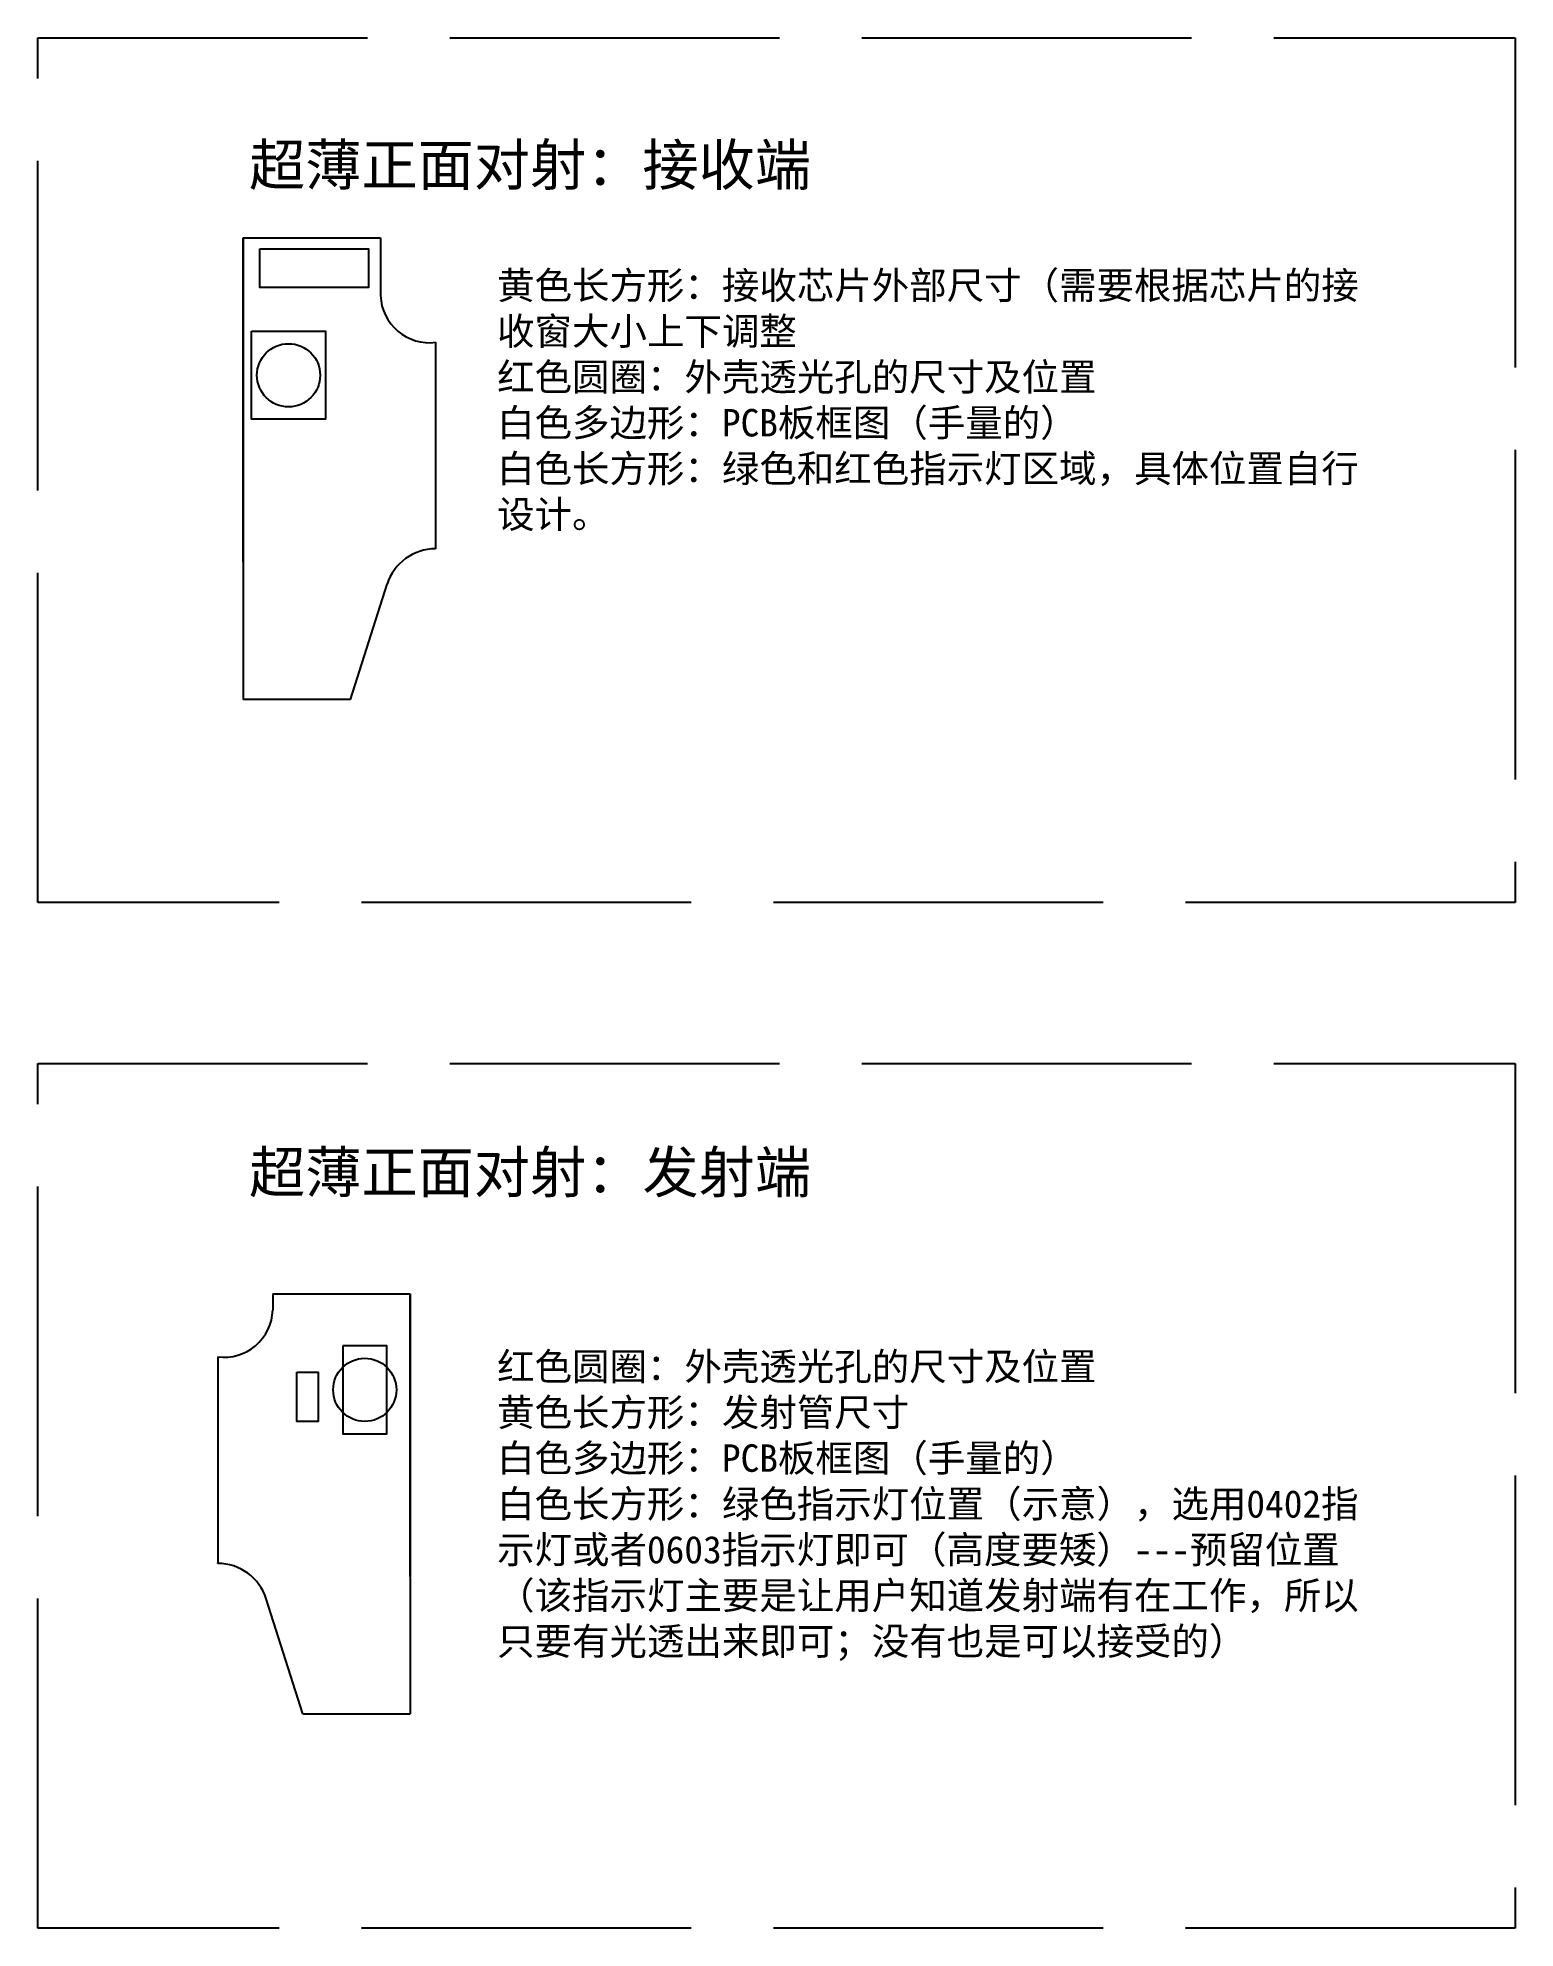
# Model space of a CAD drawing. Header units: millimetres. Extents: x 501.6 to 555.4, y 2201.9 to 2270.8.
import ezdxf

# ---------------------------------------------------------------- set-up
doc = ezdxf.new("R2010")
doc.units = ezdxf.units.MM
doc.linetypes.add('ACAD_ISO02W100', pattern=[15, 12, -3])
doc.styles.get("Standard").update_dxf_attribs({"font": 'arial.ttf'})

msp = doc.modelspace()

# ---------------------------------------------------------------- linework, layer by layer
for p, q in [((509.107, 2251.668), (509.107, 2263.468)), ((509.107, 2263.468), (514.107, 2263.468)), ((516.107, 2259.668), (516.107, 2252.148)), ((513.007, 2246.668), (509.107, 2246.668)), ((510.181, 2225.026), (515.181, 2225.026)), ((515.181, 2214.726), (515.181, 2225.026)), ((508.181, 2222.726), (508.181, 2215.206)), ((511.281, 2209.726), (515.181, 2209.726))]:
    msp.add_line(p, q)
at = {"color": 7, "true_color": 0xffffff}
for p, q in [((509.107, 2263.468), (509.107, 2246.668)), ((514.107, 2263.468), (514.107, 2261.368)), ((513.007, 2246.668), (514.345, 2250.86)), ((510.181, 2225.026), (510.181, 2224.426)), ((515.181, 2225.026), (515.181, 2209.726)), ((511.281, 2209.726), (509.943, 2213.918))]:
    msp.add_line(p, q, dxfattribs=at)
at = {"color": 41, "true_color": 0xf4ee51}
for p, q in [((516.107, 2252.148), (516.107, 2252.168)), ((508.181, 2215.206), (508.181, 2215.226))]:
    msp.add_line(p, q, dxfattribs=at)
at = {"color": 7, "linetype": 'ACAD_ISO02W100', "true_color": 0xffffff}
for points in [[(501.627, 2270.755), (555.415, 2270.755), (555.415, 2239.272), (501.627, 2239.272)], [(501.627, 2233.407), (555.415, 2233.407), (555.415, 2201.925), (501.627, 2201.925)]]:
    msp.add_lwpolyline(points, close=True, dxfattribs=at)
for points in [[(509.706, 2263.077), (513.668, 2263.077), (513.668, 2261.665), (509.706, 2261.665)], [(511.059, 2222.17), (511.834, 2222.17), (511.834, 2220.375), (511.059, 2220.375)]]:
    msp.add_lwpolyline(points, close=True)
at = {"color": 41, "true_color": 0xf4ee51}
for points in [[(509.407, 2260.068), (512.107, 2260.068), (512.107, 2256.868), (509.407, 2256.868)], [(512.731, 2223.126), (512.731, 2219.926), (514.331, 2219.926), (514.331, 2223.126)]]:
    msp.add_lwpolyline(points, close=True, dxfattribs=at)
at = {"color": 240, "true_color": 0xed1f24}
for centre in [(510.757, 2258.468), (513.531, 2221.526)]:
    msp.add_circle(centre, 1.15, dxfattribs=at)
at = {"color": 7, "true_color": 0xffffff}
for centre, radius, start, end in [((515.881, 2261.429), 1.775, 181.9591, 277.31183), ((516.107, 2250.298), 1.85, 90, 162.30423), ((508.407, 2224.487), 1.775, 262.68817, 358.0409), ((508.181, 2213.356), 1.85, 17.69577, 90)]:
    msp.add_arc(centre, radius, start, end, dxfattribs=at)

# ---------------------------------------------------------------- texts
at = {"color": 41, "true_color": 0xf4ee51, "char_height": 1.5, "attachment_point": 1}
for s, insert in [('{\\fSimSun|b0|i0|c134|p2;超薄正面对射：接收端}', (509.319, 2266.882)), ('{\\fSimSun|b0|i0|c134|p2;超薄正面对射：发射端}', (509.319, 2230.203))]:
    msp.add_mtext_dynamic_manual_height_columns(s, width=28.48666, gutter_width=12.5, heights=[0], dxfattribs=dict(at, insert=insert))
at = {"color": 0, "char_height": 1, "attachment_point": 1}
for s, insert in [('{\\fSimSun|b0|i0|c134|p2;黄色长方形：接收芯片外部尺寸（需要根据芯片的接收窗大小上下调整\\P红色圆圈：外壳透光孔的尺寸及位置\\P白色多边形：PCB板框图（手量的）\\P白色长方形：绿色和红色指示灯区域，具体位置自行设计。}', (518.349, 2262.241)), ('{\\fSimSun|b0|i0|c134|p2;红色圆圈：外壳透光孔的尺寸及位置\\P黄色长方形：发射管尺寸\\P白色多边形：PCB板框图（手量的）\\P白色长方形：绿色指示灯位置（示意），选用0402指示灯或者0603指示灯即可（高度要矮）---预留位置（该指示灯主要是让用户知道发射端有在工作，所以只要有光透出来即可；没有也是可以接受的）}', (518.349, 2222.876))]:
    msp.add_mtext_dynamic_manual_height_columns(s, width=32.49536, gutter_width=12.5, heights=[0], dxfattribs=dict(at, insert=insert))

doc.saveas('drawing.dxf')
